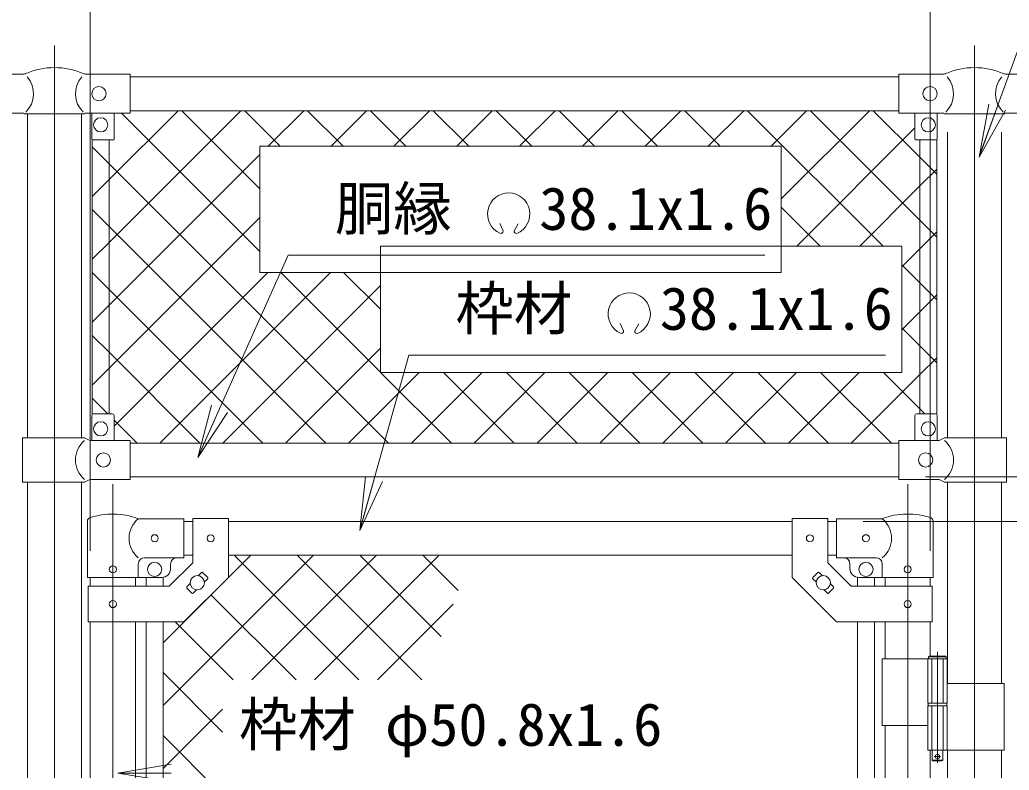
# Model space of a CAD drawing. Units: millimetres, scale not verified. Extents: x -6300 to 6300, y -4455 to 4455.
# Drawn here: x -3572 to -2459, y 564 to 1408 of the extents above; entities that cross this region are included whole.
import ezdxf
from ezdxf.enums import TextEntityAlignment as Align

# ---------------------------------------------------------------- set-up
doc = ezdxf.new("R2010")
doc.units = ezdxf.units.MM
doc.header["$LTSCALE"] = 30
doc.linetypes.add('DASHED', pattern=[7.5, 6, -1.5])
doc.linetypes.add('USER1', pattern=[50.8, 31.75, -6.35, 6.35, -6.35])
for name, color, linetype, lineweight in [('0-0_D-BMK', 2, 'USER1', 13), ('0-1_D-STR1', 1, 'Continuous', 18), ('0-2_D-STR3', 3, 'Continuous', 13), ('0-6_D-STR-DIM', 7, 'Continuous', 9), ('0-7_0', 7, 'Continuous', 9), ('0-8_D-STR-TXT', 7, 'Continuous', 9), ('0-9_Defpoints', 8, 'Continuous', 18), ('0-A_D-STR2', 7, 'Continuous', 9)]:
    doc.layers.add(name, color=color, linetype=linetype, lineweight=lineweight)
doc.styles.add('ＭＳ ゴシック', font='')
doc.styles.get('ＭＳ ゴシック').set_extended_font_data('MS Gothic')

# ---------------------------------------------------------------- blocks, each defined once
blk = doc.blocks.new('_Open')
at = {"layer": '0-7_0'}
blk.add_line((-30, 5), (0, 0), dxfattribs=at)
blk.add_lwpolyline([(-30, -5), (0, 0), (-30, 0)], dxfattribs=at)

msp = doc.modelspace()

# ---------------------------------------------------------------- linework, layer by layer
at = {"layer": '0-0_D-BMK'}
for p, q in [((-3532.93, 1379.08), (-3532.93, -1516.74)), ((-2497.93, 1379.08), (-2497.93, -1516.74)), ((-3467.28, 885.57), (-3467.28, -1152.82)), ((-2573.08, 885.57), (-2573.08, -1152.82)), ((-2539.66, 697.26), (-2539.66, 572.37)), ((-2543.28, 579.34), (-2536.03, 579.34))]:
    msp.add_line(p, q, dxfattribs=at)
at = {"layer": '0-1_D-STR1'}
for p, q in [((-3447.93, 1343.84), (-2582.93, 1343.84)), ((-3563.18, 1302.34), (-3563.18, 937.94)), ((-3502.68, 1302.34), (-3502.68, 937.94)), ((-3447.93, 1305.74), (-2582.93, 1305.74)), ((-2528.18, 1281.54), (-2528.18, 937.94)), ((-2467.68, 1281.54), (-2467.68, 937.94)), ((-2582.93, 931.84), (-3447.93, 931.84)), ((-2582.93, 893.84), (-3447.93, 893.84)), ((-3563.18, 887.94), (-3563.18, 537.34)), ((-3502.68, 887.94), (-3502.68, 537.34)), ((-2528.18, 887.94), (-2528.18, 661.34)), ((-2467.68, 887.94), (-2467.68, 661.34)), ((-3387.28, 843.84), (-3377.28, 843.84)), ((-3337.28, 843.84), (-2703.08, 843.84)), ((-2663.08, 843.84), (-2653.08, 843.84)), ((-3387.28, 805.84), (-3377.28, 805.84)), ((-3337.28, 805.84), (-2703.08, 805.84)), ((-2663.08, 805.84), (-2653.08, 805.84)), ((-3492.68, 780.84), (-3492.68, 770.79)), ((-3441.88, 780.84), (-3441.88, 770.79)), ((-2598.48, 780.84), (-2598.48, 770.79)), ((-2547.68, 780.84), (-2547.68, 770.79)), ((-3492.68, 730.79), (-3492.68, -106.16)), ((-3441.88, 730.79), (-3441.88, -106.16)), ((-2598.48, 730.79), (-2598.48, 689.34)), ((-2547.68, 730.79), (-2547.68, 692.34)), ((-2598.48, 614.34), (-2598.48, -106.16)), ((-2547.68, 586.34), (-2547.68, -106.16)), ((-2528.18, 586.34), (-2528.18, 537.34)), ((-2467.68, 586.34), (-2467.68, 537.34))]:
    msp.add_line(p, q, dxfattribs=at)
at = {"layer": '0-2_D-STR3'}
for p, q in [((-3617.93, 1346.84), (-3568.71, 1346.84)), ((-3497.15, 1346.84), (-3447.93, 1346.84)), ((-3447.93, 1302.84), (-3447.93, 1346.84)), ((-2582.93, 1302.84), (-2582.93, 1346.84)), ((-2533.71, 1346.84), (-2582.93, 1346.84)), ((-2412.93, 1346.84), (-2462.15, 1346.84)), ((-3617.93, 1302.84), (-3567.73, 1302.84)), ((-3566.73, 1302.34), (-3567.73, 1302.84)), ((-3566.73, 1302.34), (-3499.13, 1302.34)), ((-3499.13, 1302.34), (-3498.13, 1302.84)), ((-3498.13, 1302.84), (-3447.93, 1302.84)), ((-3490.93, 1302.84), (-3490.93, 1273.84)), ((-3465.93, 1302.84), (-3465.93, 1273.84)), ((-2532.73, 1302.84), (-2582.93, 1302.84)), ((-2564.93, 1302.84), (-2564.93, 1273.84)), ((-2539.93, 1302.84), (-2539.93, 1273.84)), ((-2531.73, 1302.34), (-2532.73, 1302.84)), ((-2464.13, 1302.34), (-2531.73, 1302.34)), ((-2464.13, 1302.34), (-2463.13, 1302.84)), ((-2412.93, 1302.84), (-2463.13, 1302.84)), ((-3490.43, 964.26), (-3490.43, 1272.97)), ((-3489.93, 1272.84), (-3466.93, 1272.84)), ((-3471.43, 964.94), (-3471.43, 1272.84)), ((-2540.93, 1272.84), (-2563.93, 1272.84)), ((-2559.43, 964.94), (-2559.43, 1272.84)), ((-2540.43, 964.26), (-2540.43, 1272.97)), ((-3490.93, 962.94), (-3490.93, 934.94)), ((-3488.93, 964.94), (-3467.93, 964.94)), ((-3465.93, 962.94), (-3465.93, 934.94)), ((-2564.93, 962.94), (-2564.93, 934.94)), ((-2541.93, 964.94), (-2562.93, 964.94)), ((-2539.93, 962.94), (-2539.93, 934.94)), ((-3569.03, 937.94), (-3499.13, 937.94)), ((-3569.03, 937.94), (-3569.03, 887.94)), ((-3493.13, 934.94), (-3499.13, 937.94)), ((-2537.73, 934.94), (-2531.73, 937.94)), ((-2461.83, 937.94), (-2531.73, 937.94)), ((-2461.83, 937.94), (-2461.83, 887.94)), ((-3493.13, 934.94), (-3447.93, 934.94)), ((-3447.93, 890.94), (-3447.93, 934.94)), ((-2537.73, 934.94), (-2582.93, 934.94)), ((-2582.93, 890.94), (-2582.93, 934.94)), ((-3493.13, 890.94), (-3499.13, 887.94)), ((-3493.13, 890.94), (-3447.93, 890.94)), ((-2537.73, 890.94), (-2582.93, 890.94)), ((-2537.73, 890.94), (-2531.73, 887.94)), ((-3569.03, 887.94), (-3499.13, 887.94)), ((-2461.83, 887.94), (-2531.73, 887.94)), ((-3387.28, 846.84), (-3438.73, 846.84)), ((-3387.28, 846.84), (-3387.28, 802.84)), ((-3377.28, 847.04), (-3377.28, 797.36)), ((-3377.28, 847.04), (-3337.28, 847.04)), ((-3337.28, 847.04), (-3337.28, 780.79)), ((-2703.08, 847.04), (-2703.08, 780.79)), ((-2663.08, 847.04), (-2703.08, 847.04)), ((-2663.08, 847.04), (-2663.08, 797.36)), ((-2653.08, 846.84), (-2601.63, 846.84)), ((-2653.08, 846.84), (-2653.08, 802.84)), ((-3495.83, 780.84), (-3495.83, 844.53)), ((-2544.53, 780.84), (-2544.53, 844.53)), ((-3387.28, 802.84), (-3431.73, 802.84)), ((-2653.08, 802.84), (-2608.63, 802.84)), ((-3438.73, 780.84), (-3438.73, 795.84)), ((-3403.85, 770.79), (-3377.28, 797.36)), ((-3402.28, 795.84), (-3402.28, 790.84)), ((-2636.51, 770.79), (-2663.08, 797.36)), ((-2638.08, 795.84), (-2638.08, 790.84)), ((-2601.63, 780.84), (-2601.63, 795.84)), ((-3495.83, 780.84), (-3438.73, 780.84)), ((-3438.73, 780.84), (-3412.28, 780.84)), ((-3429.78, 780.84), (-3429.78, 770.79)), ((-3410.78, 780.84), (-3410.78, 770.79)), ((-3371.4, 782.74), (-3367.68, 786.46)), ((-3366.27, 786.46), (-3360.61, 780.8)), ((-3364.33, 775.67), (-3360.61, 779.38)), ((-2674.09, 786.46), (-2679.75, 780.8)), ((-2676.03, 775.67), (-2679.75, 779.38)), ((-2668.96, 782.74), (-2672.68, 786.46)), ((-2629.58, 780.84), (-2629.58, 770.79)), ((-2601.63, 780.84), (-2628.08, 780.84)), ((-2610.58, 780.84), (-2610.58, 770.79)), ((-2544.53, 780.84), (-2601.63, 780.84)), ((-3494.98, 770.79), (-3403.85, 770.79)), ((-3494.98, 770.79), (-3494.98, 730.79)), ((-3383.95, 770.19), (-3380.23, 773.91)), ((-3383.95, 768.78), (-3378.29, 763.12)), ((-2656.41, 768.78), (-2662.07, 763.12)), ((-2656.41, 770.19), (-2660.13, 773.91)), ((-2545.38, 770.79), (-2636.51, 770.79)), ((-2545.38, 770.79), (-2545.38, 730.79)), ((-3376.88, 763.12), (-3373.16, 766.84)), ((-2663.48, 763.12), (-2667.2, 766.84)), ((-3429.78, 730.79), (-3429.78, -103.66)), ((-3410.78, 730.79), (-3410.78, -103.66)), ((-2629.58, 730.79), (-2629.58, -103.66)), ((-2610.58, 730.79), (-2610.58, -103.66)), ((-2529.66, 691.34), (-2549.66, 691.34)), ((-2548.66, 692.34), (-2530.66, 692.34)), ((-2529.66, 691.34), (-2530.66, 692.34)), ((-2529.66, 691.34), (-2529.66, 689.34)), ((-2601.63, 689.34), (-2601.63, 614.34)), ((-2601.63, 689.34), (-2528.86, 689.34)), ((-2550.46, 689.34), (-2550.46, 639.34)), ((-2528.86, 689.34), (-2528.86, 639.34)), ((-2528.86, 661.34), (-2464.63, 661.34)), ((-2464.63, 661.34), (-2464.63, 586.34)), ((-2550.46, 639.34), (-2528.86, 639.34)), ((-2550.46, 636.34), (-2528.86, 636.34)), ((-2550.46, 636.34), (-2550.46, 586.34)), ((-2550.16, 639.34), (-2550.16, 636.34)), ((-2550.16, 636.34), (-2529.16, 636.34)), ((-2529.16, 639.34), (-2529.16, 636.34)), ((-2528.86, 636.34), (-2528.86, 586.34)), ((-2601.63, 614.34), (-2550.68, 614.34)), ((-2550.46, 586.34), (-2464.63, 586.34)), ((-2545.66, 586.34), (-2545.66, 575.34)), ((-2544.66, 574.34), (-2545.66, 575.34)), ((-2544.66, 574.34), (-2534.66, 574.34)), ((-2534.66, 574.34), (-2533.66, 575.34))]:
    msp.add_line(p, q, dxfattribs=at)
at = {"layer": '0-2_D-STR3', "linetype": 'DASHED'}
for p, q in [((-2545.96, 689.34), (-2545.96, 639.34)), ((-2533.36, 689.34), (-2533.36, 639.34)), ((-2545.96, 636.34), (-2545.96, 586.34)), ((-2533.36, 636.34), (-2533.36, 586.34))]:
    msp.add_line(p, q, dxfattribs=at)
at = {"layer": '0-2_D-STR3'}
for points in [[(-3494.98, 730.79), (-3387.28, 730.79), (-3337.28, 780.79)], [(-2545.38, 730.79), (-2653.08, 730.79), (-2703.08, 780.79)], [(-2548.66, 692.34), (-2549.66, 691.34), (-2549.66, 689.34)], [(-2533.66, 586.34), (-2533.66, 575.34), (-2545.66, 575.34)]]:
    msp.add_lwpolyline(points, dxfattribs=at)
for centre, radius in [((-3482.93, 1324.84), 8), ((-2547.93, 1324.84), 8), ((-3480.93, 1289.84), 8), ((-2549.93, 1289.84), 8), ((-3480.93, 947.94), 8), ((-2549.93, 947.94), 8), ((-3477.93, 912.94), 8), ((-2552.93, 912.94), 8), ((-3420.28, 824.84), 4), ((-3357.28, 824.79), 4), ((-2683.08, 824.79), 4), ((-2620.08, 824.84), 4), ((-3467.28, 789.84), 4), ((-3420.28, 789.84), 8), ((-2620.08, 789.84), 8), ((-2573.08, 789.84), 4), ((-3372.28, 774.79), 8), ((-2668.08, 774.79), 8), ((-3467.28, 750.79), 4), ((-2573.08, 750.79), 4), ((-2539.66, 579.34), 2.5)]:
    msp.add_circle(centre, radius, dxfattribs=at)
for centre, radius, start, end in [((-3568.71, 1354.84), 8, 270, 296.9114), ((-3532.93, 1271.38), 82.82, 67.15338, 112.84662), ((-3497.15, 1354.84), 8, 243.0886, 270), ((-2533.71, 1354.84), 8, 270, 296.9114), ((-2497.93, 1271.38), 82.82, 67.15338, 112.84662), ((-2462.15, 1354.84), 8, 243.0886, 270), ((-3585.32, 1324.84), 28.8, 314.1684, 41.01552), ((-3480.54, 1324.84), 28.8, 138.98448, 225.8316), ((-2550.32, 1324.84), 28.8, 314.1684, 41.01552), ((-2445.54, 1324.84), 28.8, 138.98448, 225.8316), ((-3489.93, 1273.84), 1, 180, 270), ((-3466.93, 1273.84), 1, 270, 0), ((-2563.93, 1273.84), 1, 180, 270), ((-2540.93, 1273.84), 1, 270, 0), ((-3488.93, 962.94), 2, 90, 180), ((-3467.93, 962.94), 2, 0, 90), ((-2562.93, 962.94), 2, 90, 180), ((-2541.93, 962.94), 2, 0, 90), ((-3480.54, 912.94), 28.8, 130.19176, 229.80824), ((-2550.32, 912.94), 28.8, 310.19176, 49.80824), ((-3492.53, 844.53), 3.3, 109.22051, 180), ((-3467.28, 772.11), 80, 69.0916, 109.22051), ((-3420.53, 824.84), 28.55, 129.59418, 230.40582), ((-2573.08, 772.11), 80, 70.77949, 110.9084), ((-2619.83, 824.84), 28.55, 309.59418, 50.40582), ((-2547.83, 844.53), 3.3, 0, 70.77949), ((-3431.73, 795.84), 7, 90, 180), ((-3395.28, 795.84), 7, 90, 180), ((-2645.08, 795.84), 7, 0, 90), ((-2608.63, 795.84), 7, 0, 90), ((-3412.28, 790.84), 10, 270, 0), ((-2628.08, 790.84), 10, 180, 270), ((-3366.98, 785.75), 1, 45, 135), ((-3361.32, 780.09), 1, 315, 45), ((-2679.04, 780.09), 1, 135, 225), ((-2673.38, 785.75), 1, 45, 135), ((-3383.24, 769.49), 1, 135, 225), ((-2657.12, 769.49), 1, 315, 45), ((-3377.58, 763.83), 1, 225, 315), ((-2662.78, 763.83), 1, 225, 315)]:
    msp.add_arc(centre, radius, start, end, dxfattribs=at)
at = {"layer": '0-6_D-STR-DIM'}
for p, q in [((-3492.68, 810.84), (-3492.68, 1623.84)), ((-2547.68, 810.84), (-2547.68, 1623.84)), ((-2552.93, 893.84), (-1817.93, 893.84)), ((-2552.93, 893.84), (-1817.93, 893.84)), ((-2623.08, 843.84), (-1817.93, 843.84)), ((-2623.08, 843.84), (-1647.93, 843.84)), ((-2623.08, 843.84), (-1817.93, 843.84)), ((-2623.08, 843.84), (-1647.93, 843.84))]:
    msp.add_line(p, q, dxfattribs=at)
at = {"layer": '0-8_D-STR-TXT'}
for p, q in [((-3028.26, 1170.61), (-3032.09, 1178.82)), ((-3015.68, 1170.6), (-3011.15, 1178.44)), ((-2892.64, 1058.22), (-2896.46, 1066.43)), ((-2880.05, 1058.21), (-2875.52, 1066.05))]:
    msp.add_line(p, q, dxfattribs=at)
for points in [[(-1877.03, 1480.93), (-2410.19, 1480.93), (-2492.12, 1255.2)], [(-2733.71, 1143.34), (-3269.92, 1143.34), (-3371.01, 917.54)], [(-2598.09, 1030.93), (-3134.3, 1030.93), (-3189.02, 835.33)]]:
    msp.add_lwpolyline(points, dxfattribs=at)
for centre, radius, start, end in [((-3021.97, 1189.51), 23.75, 292.92895, 245.65759), ((-3030.72, 1170.15), 2.5, 245.55066, 10.6575), ((-3013.22, 1170.14), 2.5, 169.34241, 276.63708), ((-2886.34, 1077.1), 23.75, 292.92895, 245.65759), ((-2895.09, 1057.76), 2.5, 245.55066, 10.6575), ((-2877.59, 1057.75), 2.5, 169.34241, 276.63708)]:
    msp.add_arc(centre, radius, start, end, dxfattribs=at)
at = {"layer": '0-9_Defpoints'}
for points in [[(-2715.36, 1265.78), (-3301.88, 1265.78), (-3301.88, 1123.85), (-2715.36, 1123.85)], [(-2579.74, 1153.37), (-3166.26, 1153.37), (-3166.26, 1011.44), (-2579.74, 1011.44)]]:
    msp.add_lwpolyline(points, close=True, dxfattribs=at)
at = {"layer": '0-A_D-STR2'}
for p, q in [((-3471.43, 1228.29), (-3393.98, 1305.74)), ((-3471.43, 1157.58), (-3323.27, 1305.74)), ((-3301.88, 1147.29), (-3457.43, 1302.84)), ((-3301.88, 1218), (-3389.62, 1305.74)), ((-3278.95, 1265.78), (-3318.91, 1305.74)), ((-3292.52, 1265.78), (-3252.56, 1305.74)), ((-3208.24, 1265.78), (-3248.2, 1305.74)), ((-3221.81, 1265.78), (-3181.85, 1305.74)), ((-3137.53, 1265.78), (-3177.49, 1305.74)), ((-3151.1, 1265.78), (-3111.14, 1305.74)), ((-3066.82, 1265.78), (-3106.78, 1305.74)), ((-3080.39, 1265.78), (-3040.43, 1305.74)), ((-2996.1, 1265.78), (-3036.07, 1305.74)), ((-3009.68, 1265.78), (-2969.72, 1305.74)), ((-2925.39, 1265.78), (-2965.35, 1305.74)), ((-2938.97, 1265.78), (-2899.01, 1305.74)), ((-2854.68, 1265.78), (-2894.64, 1305.74)), ((-2868.26, 1265.78), (-2828.3, 1305.74)), ((-2783.97, 1265.78), (-2823.93, 1305.74)), ((-2797.55, 1265.78), (-2757.59, 1305.74)), ((-2600.85, 1153.37), (-2753.22, 1305.74)), ((-2726.84, 1265.78), (-2686.87, 1305.74)), ((-2715.36, 1206.54), (-2616.16, 1305.74)), ((-2559.43, 1182.66), (-2682.51, 1305.74)), ((-2559.43, 1253.37), (-2611.8, 1305.74)), ((-2697.82, 1153.37), (-2564.93, 1286.26)), ((-3490.93, 1279.5), (-3490.55, 1279.89)), ((-3471.43, 1246.13), (-3490.43, 1265.13)), ((-3471.43, 1086.87), (-3301.88, 1256.42)), ((-2540.43, 1234.37), (-2559.43, 1253.37)), ((-3157.14, 931.84), (-3471.43, 1246.13)), ((-3490.43, 1209.29), (-3471.43, 1228.29)), ((-3471.43, 1175.42), (-3490.43, 1194.42)), ((-2671.56, 1153.37), (-2715.36, 1197.16)), ((-3471.43, 1016.16), (-3301.88, 1185.7)), ((-2540.43, 1163.66), (-2559.43, 1182.66)), ((-3227.85, 931.84), (-3471.43, 1175.42)), ((-2559.43, 1150.34), (-2540.43, 1169.34)), ((-3490.43, 1138.58), (-3471.43, 1157.58)), ((-2579.74, 1130.03), (-2559.43, 1150.34)), ((-3471.43, 1104.71), (-3490.43, 1123.71)), ((-3465.93, 950.95), (-3293.03, 1123.85)), ((-3414.33, 931.84), (-3222.32, 1123.85)), ((-3166.26, 1011.67), (-3278.44, 1123.85)), ((-3166.26, 1082.38), (-3207.73, 1123.85)), ((-3298.56, 931.84), (-3471.43, 1104.71)), ((-3343.62, 931.84), (-3166.26, 1109.2)), ((-2559.43, 1079.63), (-2540.43, 1098.63)), ((-3490.43, 1067.87), (-3471.43, 1086.87)), ((-2579.74, 1059.32), (-2559.43, 1079.63)), ((-3471.43, 1034), (-3490.43, 1053)), ((-3272.91, 931.84), (-3166.26, 1038.48)), ((-3369.27, 931.84), (-3471.43, 1034)), ((-3490.43, 997.16), (-3471.43, 1016.16)), ((-3202.2, 931.84), (-3122.59, 1011.44)), ((-3086.43, 931.84), (-3166.03, 1011.44)), ((-3131.49, 931.84), (-3051.88, 1011.44)), ((-3015.72, 931.84), (-3095.32, 1011.44)), ((-3060.77, 931.84), (-2981.17, 1011.44)), ((-2945.01, 931.84), (-3024.61, 1011.44)), ((-2990.06, 931.84), (-2910.46, 1011.44)), ((-2874.3, 931.84), (-2953.9, 1011.44)), ((-2919.35, 931.84), (-2839.75, 1011.44)), ((-2803.59, 931.84), (-2883.19, 1011.44)), ((-2848.64, 931.84), (-2769.04, 1011.44)), ((-2732.88, 931.84), (-2812.48, 1011.44)), ((-2777.93, 931.84), (-2698.33, 1011.44)), ((-2662.17, 931.84), (-2741.77, 1011.44)), ((-2707.22, 931.84), (-2627.62, 1011.44)), ((-2591.45, 931.84), (-2671.06, 1011.44)), ((-3473.08, 964.94), (-3490.43, 982.29)), ((-3439.98, 931.84), (-3465.93, 957.79)), ((-3410.78, 707.25), (-3312.19, 805.84)), ((-3410.78, 636.54), (-3241.48, 805.84)), ((-3190.5, 665.54), (-3330.8, 805.84)), ((-3311.07, 665.54), (-3170.77, 805.84)), ((-3119.79, 665.54), (-3260.09, 805.84)), ((-3240.36, 665.54), (-3100.06, 805.84)), ((-3097.82, 714.28), (-3189.38, 805.84)), ((-3078.95, 766.12), (-3118.67, 805.84)), ((-3261.22, 665.54), (-3356.87, 761.2)), ((-3169.65, 665.54), (-3084.61, 750.58)), ((-3331.93, 665.54), (-3397.17, 730.79)), ((-3343.83, 606.73), (-3410.78, 673.68)), ((-3410.78, 565.83), (-3343.83, 632.78)), ((-3344.93, 537.13), (-3410.78, 602.97))]:
    msp.add_line(p, q, dxfattribs=at)
for points in [[(-2627.11, 1153.37), (-2559.43, 1221.05), (-2540.43, 1240.05)], [(-2540.43, 1092.95), (-2559.43, 1111.95), (-2579.74, 1132.25)], [(-2540.43, 1022.23), (-2559.43, 1041.23), (-2579.74, 1061.54)], [(-2636.51, 931.84), (-2559.43, 1008.92), (-2540.43, 1027.92)], [(-2553.84, 964.94), (-2559.43, 970.52), (-2600.35, 1011.44)]]:
    msp.add_lwpolyline(points, dxfattribs=at)

# ---------------------------------------------------------------- block references
at = {"layer": '0-8_D-STR-TXT', "xscale": 2, "yscale": 2}
for p, rotation in [((-2492.8, 1253.32), 250.05227), ((-3371.83, 915.71), 245.88177), ((-3189.56, 833.4), 254.37026), ((-3461.53, 560.76), 180)]:
    msp.add_blockref('_Open', p, dxfattribs=dict(at, rotation=rotation))

# ---------------------------------------------------------------- texts
at = {"layer": '0-8_D-STR-TXT', "style": 'ＭＳ ゴシック'}
for s, p in [('胴縁 \u300038.1x1.6', (-3217.47, 1157.2)), ('枠材 \u300038.1x1.6', (-3081.85, 1044.79)), ('枠材 φ50.8x1.6', (-3325.3, 576.9))]:
    msp.add_text(s, height=48.17, dxfattribs=at).set_placement(p, align=Align.BOTTOM_LEFT)

doc.saveas('drawing.dxf')
